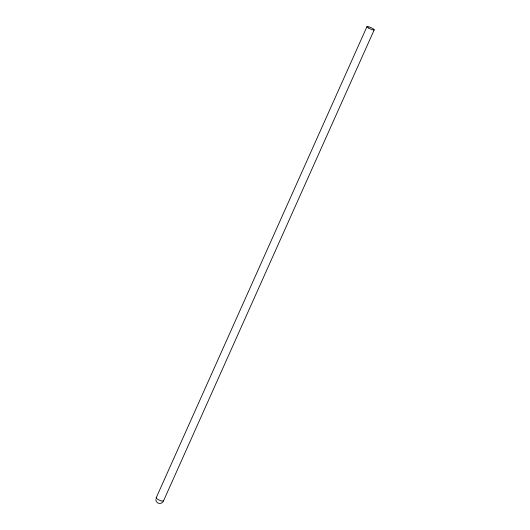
<?xml version="1.0" encoding="UTF-8"?>
<svg xmlns="http://www.w3.org/2000/svg" width="530" height="530" viewBox="0 0 530 530"><rect width="100%" height="100%" fill="white"/><g stroke="black" fill="none" stroke-linecap="round" stroke-linejoin="round"><path stroke-width="0.79" d="M156.138 497.915L366.952 26.639M163.386 501.148L374.2 29.865M162.684 502.215C160.312 504.885 155.76 503.109 155.793 499.551M163.001 500.558A3.968 0.729 24.1 0 1 159.623 500.267A3.968 0.729 24.1 0 1 156.655 497.783M368.37 27.938A3.968 0.729 24.1 0 0 374.18 29.899A3.968 0.729 24.1 0 0 369.171 26.917A3.968 0.729 24.1 0 0 368.37 27.938"/></g></svg>
